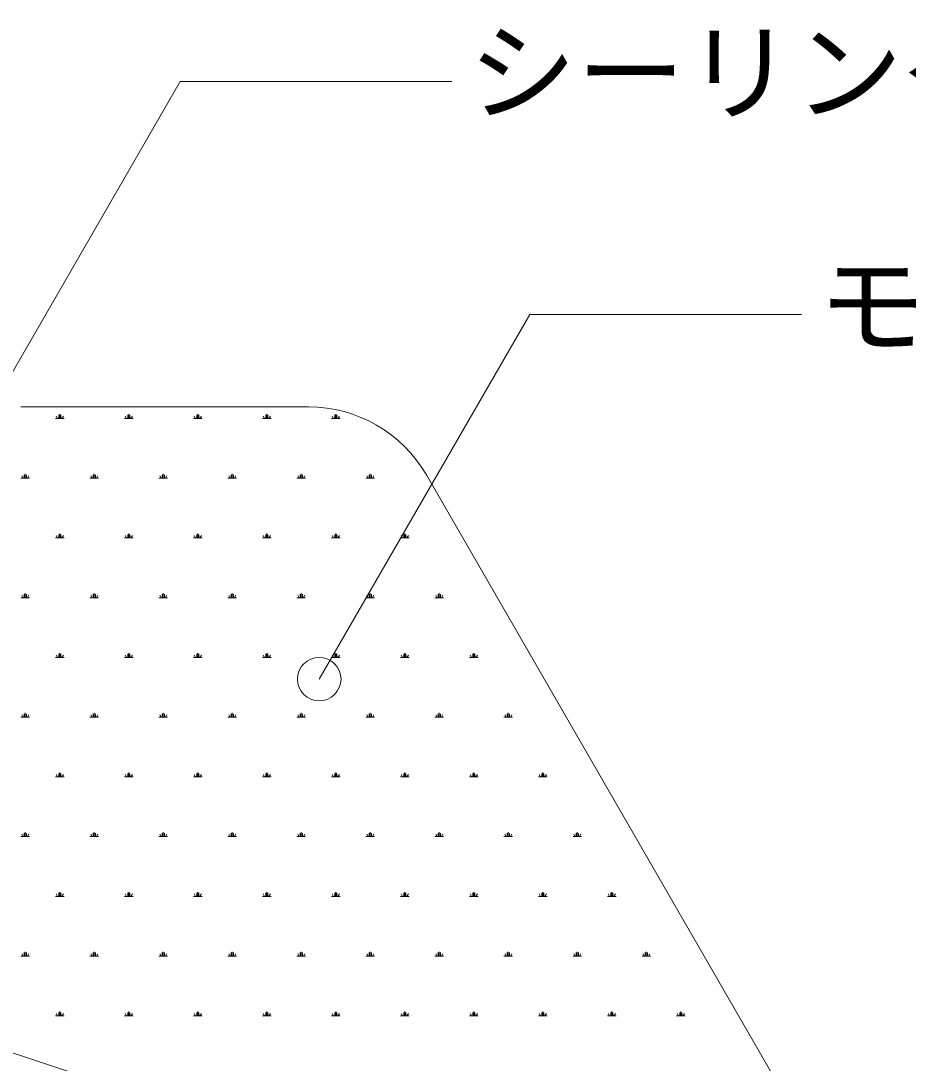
# Model space of a CAD drawing. Units: millimetres, scale not verified. Extents: x -1380 to 1380, y -955 to 955.
# Drawn here: x -385 to -221.6, y -355.8 to -163.9 of the extents above; entities that cross this region are included whole.
import ezdxf
from ezdxf.enums import TextEntityAlignment as Align

# ---------------------------------------------------------------- set-up
doc = ezdxf.new("R2010")
doc.units = ezdxf.units.MM
doc.header["$LTSCALE"] = 3
for name, color, linetype, lineweight in [('0-1_HATCH', 9, 'Continuous', 18), ('0-3_KUTAI', 3, 'Continuous', 18), ('0-4_BOUSUI', 1, 'Continuous', 18), ('0-5_MOJI', 7, 'Continuous', 18)]:
    doc.layers.add(name, color=color, linetype=linetype, lineweight=lineweight)
doc.styles.add('ＭＳ ゴシック', font='')
doc.styles.get('ＭＳ ゴシック').set_extended_font_data('MS Gothic')

msp = doc.modelspace()

# ---------------------------------------------------------------- linework, layer by layer
at = {"layer": '0-1_HATCH'}
for p, q in [((-378.579, -237.101), (-376.991, -237.101)), ((-378.184, -237.101), (-378.438, -236.661)), ((-377.984, -237.095), (-377.984, -236.46)), ((-377.785, -237.095), (-377.785, -236.302)), ((-377.587, -237.095), (-377.587, -236.46)), ((-377.389, -237.099), (-377.135, -236.659)), ((-365.879, -237.101), (-364.291, -237.101)), ((-365.484, -237.101), (-365.738, -236.661)), ((-365.284, -237.095), (-365.284, -236.46)), ((-365.085, -237.095), (-365.085, -236.302)), ((-364.887, -237.095), (-364.887, -236.46)), ((-364.689, -237.099), (-364.435, -236.659)), ((-353.179, -237.101), (-351.591, -237.101)), ((-352.784, -237.101), (-353.038, -236.661)), ((-352.584, -237.095), (-352.584, -236.46)), ((-352.385, -237.095), (-352.385, -236.301)), ((-352.187, -237.095), (-352.187, -236.46)), ((-351.989, -237.099), (-351.735, -236.659)), ((-340.479, -237.101), (-338.891, -237.101)), ((-340.085, -237.101), (-340.339, -236.661)), ((-339.884, -237.095), (-339.884, -236.46)), ((-339.685, -237.095), (-339.685, -236.301)), ((-339.487, -237.095), (-339.487, -236.46)), ((-339.289, -237.099), (-339.035, -236.659)), ((-327.779, -237.101), (-326.191, -237.101)), ((-327.385, -237.101), (-327.639, -236.661)), ((-327.184, -237.095), (-327.184, -236.46)), ((-326.985, -237.095), (-326.985, -236.301)), ((-326.787, -237.095), (-326.787, -236.46)), ((-326.589, -237.099), (-326.335, -236.659)), ((-384.334, -248.094), (-384.334, -247.459)), ((-384.135, -248.094), (-384.135, -247.3)), ((-383.937, -248.094), (-383.937, -247.459)), ((-371.634, -248.094), (-371.634, -247.459)), ((-371.435, -248.094), (-371.435, -247.3)), ((-371.237, -248.094), (-371.237, -247.459)), ((-358.934, -248.094), (-358.934, -247.459)), ((-358.735, -248.094), (-358.735, -247.3)), ((-358.537, -248.094), (-358.537, -247.459)), ((-346.234, -248.094), (-346.234, -247.459)), ((-346.035, -248.094), (-346.035, -247.3)), ((-345.837, -248.094), (-345.837, -247.459)), ((-333.534, -248.094), (-333.534, -247.459)), ((-333.335, -248.094), (-333.335, -247.3)), ((-333.137, -248.094), (-333.137, -247.459)), ((-320.834, -248.094), (-320.834, -247.459)), ((-320.635, -248.094), (-320.635, -247.3)), ((-320.437, -248.094), (-320.437, -247.459)), ((-384.929, -248.1), (-383.341, -248.1)), ((-384.534, -248.099), (-384.788, -247.66)), ((-383.739, -248.098), (-383.485, -247.658)), ((-372.229, -248.1), (-370.641, -248.1)), ((-371.834, -248.099), (-372.088, -247.66)), ((-371.039, -248.098), (-370.785, -247.658)), ((-359.529, -248.1), (-357.941, -248.1)), ((-359.134, -248.1), (-359.388, -247.66)), ((-358.339, -248.098), (-358.085, -247.658)), ((-346.829, -248.1), (-345.241, -248.1)), ((-346.434, -248.1), (-346.688, -247.66)), ((-345.639, -248.098), (-345.385, -247.658)), ((-334.129, -248.1), (-332.541, -248.1)), ((-333.735, -248.1), (-333.989, -247.66)), ((-332.939, -248.098), (-332.685, -247.658)), ((-321.429, -248.1), (-319.841, -248.1)), ((-321.035, -248.1), (-321.289, -247.66)), ((-320.239, -248.098), (-319.985, -247.658)), ((-378.184, -259.098), (-378.438, -258.658)), ((-377.984, -259.092), (-377.984, -258.457)), ((-377.785, -259.092), (-377.785, -258.299)), ((-377.587, -259.092), (-377.587, -258.457)), ((-377.389, -259.096), (-377.135, -258.656)), ((-365.484, -259.098), (-365.738, -258.658)), ((-365.284, -259.092), (-365.284, -258.457)), ((-365.085, -259.092), (-365.085, -258.299)), ((-364.887, -259.092), (-364.887, -258.457)), ((-364.689, -259.096), (-364.435, -258.656)), ((-352.784, -259.098), (-353.038, -258.658)), ((-352.584, -259.092), (-352.584, -258.457)), ((-352.385, -259.092), (-352.385, -258.299)), ((-352.187, -259.092), (-352.187, -258.457)), ((-351.989, -259.096), (-351.735, -258.656)), ((-340.084, -259.098), (-340.338, -258.658)), ((-339.884, -259.092), (-339.884, -258.457)), ((-339.685, -259.092), (-339.685, -258.298)), ((-339.487, -259.092), (-339.487, -258.457)), ((-339.289, -259.096), (-339.035, -258.656)), ((-327.385, -259.098), (-327.639, -258.658)), ((-327.184, -259.092), (-327.184, -258.457)), ((-326.985, -259.092), (-326.985, -258.298)), ((-326.787, -259.092), (-326.787, -258.457)), ((-326.589, -259.096), (-326.335, -258.656)), ((-314.685, -259.098), (-314.939, -258.658)), ((-314.484, -259.092), (-314.484, -258.457)), ((-314.285, -259.092), (-314.285, -258.298)), ((-314.087, -259.092), (-314.087, -258.457)), ((-313.889, -259.096), (-313.635, -258.656)), ((-378.579, -259.098), (-376.991, -259.098)), ((-365.879, -259.098), (-364.291, -259.098)), ((-353.179, -259.098), (-351.591, -259.098)), ((-340.479, -259.098), (-338.891, -259.098)), ((-327.779, -259.098), (-326.191, -259.098)), ((-315.079, -259.098), (-313.491, -259.098)), ((-384.929, -270.097), (-383.341, -270.097)), ((-384.534, -270.097), (-384.788, -269.657)), ((-384.334, -270.091), (-384.334, -269.456)), ((-384.135, -270.091), (-384.135, -269.297)), ((-383.937, -270.091), (-383.937, -269.456)), ((-383.739, -270.095), (-383.485, -269.655)), ((-372.229, -270.097), (-370.641, -270.097)), ((-371.834, -270.097), (-372.088, -269.657)), ((-371.634, -270.091), (-371.634, -269.456)), ((-371.435, -270.091), (-371.435, -269.297)), ((-371.237, -270.091), (-371.237, -269.456)), ((-371.039, -270.095), (-370.785, -269.655)), ((-359.529, -270.097), (-357.941, -270.097)), ((-359.134, -270.097), (-359.388, -269.657)), ((-358.934, -270.091), (-358.934, -269.456)), ((-358.735, -270.091), (-358.735, -269.297)), ((-358.537, -270.091), (-358.537, -269.456)), ((-358.339, -270.095), (-358.085, -269.655)), ((-346.829, -270.097), (-345.241, -270.097)), ((-346.434, -270.097), (-346.688, -269.657)), ((-346.234, -270.091), (-346.234, -269.456)), ((-346.035, -270.091), (-346.035, -269.297)), ((-345.837, -270.091), (-345.837, -269.456)), ((-345.639, -270.095), (-345.385, -269.655)), ((-334.129, -270.097), (-332.541, -270.097)), ((-333.734, -270.097), (-333.988, -269.657)), ((-333.534, -270.091), (-333.534, -269.456)), ((-333.335, -270.091), (-333.335, -269.297)), ((-333.137, -270.091), (-333.137, -269.456)), ((-332.939, -270.095), (-332.685, -269.655)), ((-321.429, -270.097), (-319.841, -270.097)), ((-321.035, -270.097), (-321.289, -269.657)), ((-320.834, -270.091), (-320.834, -269.456)), ((-320.635, -270.091), (-320.635, -269.297)), ((-320.437, -270.091), (-320.437, -269.456)), ((-320.239, -270.095), (-319.985, -269.655)), ((-308.729, -270.097), (-307.141, -270.097)), ((-308.335, -270.097), (-308.589, -269.657)), ((-308.134, -270.091), (-308.134, -269.456)), ((-307.935, -270.091), (-307.935, -269.297)), ((-307.737, -270.091), (-307.737, -269.456)), ((-307.539, -270.095), (-307.285, -269.655)), ((-378.579, -281.095), (-376.991, -281.095)), ((-378.184, -281.095), (-378.438, -280.655)), ((-377.984, -281.089), (-377.984, -280.454)), ((-377.785, -281.089), (-377.785, -280.296)), ((-377.587, -281.089), (-377.587, -280.454)), ((-377.389, -281.093), (-377.135, -280.653)), ((-365.879, -281.095), (-364.291, -281.095)), ((-365.484, -281.095), (-365.738, -280.655)), ((-365.284, -281.089), (-365.284, -280.454)), ((-365.085, -281.089), (-365.085, -280.296)), ((-364.887, -281.089), (-364.887, -280.454)), ((-364.689, -281.093), (-364.435, -280.653)), ((-353.179, -281.095), (-351.591, -281.095)), ((-352.784, -281.095), (-353.038, -280.655)), ((-352.584, -281.089), (-352.584, -280.454)), ((-352.385, -281.089), (-352.385, -280.296)), ((-352.187, -281.089), (-352.187, -280.454)), ((-351.989, -281.093), (-351.735, -280.653)), ((-340.479, -281.095), (-338.891, -281.095)), ((-340.084, -281.095), (-340.338, -280.655)), ((-339.884, -281.089), (-339.884, -280.454)), ((-339.685, -281.089), (-339.685, -280.296)), ((-339.487, -281.089), (-339.487, -280.454)), ((-339.289, -281.093), (-339.035, -280.653)), ((-327.779, -281.095), (-326.191, -281.095)), ((-327.384, -281.095), (-327.638, -280.655)), ((-327.184, -281.089), (-327.184, -280.454)), ((-326.985, -281.089), (-326.985, -280.295)), ((-326.787, -281.089), (-326.787, -280.454)), ((-326.589, -281.093), (-326.335, -280.653)), ((-315.079, -281.095), (-313.491, -281.095)), ((-314.685, -281.095), (-314.939, -280.655)), ((-314.484, -281.089), (-314.484, -280.454)), ((-314.285, -281.089), (-314.285, -280.295)), ((-314.087, -281.089), (-314.087, -280.454)), ((-313.889, -281.093), (-313.635, -280.653)), ((-302.379, -281.095), (-300.791, -281.095)), ((-301.985, -281.095), (-302.239, -280.655)), ((-301.784, -281.089), (-301.784, -280.454)), ((-301.585, -281.089), (-301.585, -280.295)), ((-301.387, -281.089), (-301.387, -280.454)), ((-301.189, -281.093), (-300.935, -280.653)), ((-384.534, -292.094), (-384.788, -291.654)), ((-384.334, -292.088), (-384.334, -291.453)), ((-384.135, -292.088), (-384.135, -291.294)), ((-383.937, -292.088), (-383.937, -291.453)), ((-383.739, -292.092), (-383.485, -291.652)), ((-371.834, -292.094), (-372.088, -291.654)), ((-371.634, -292.088), (-371.634, -291.453)), ((-371.435, -292.088), (-371.435, -291.294)), ((-371.237, -292.088), (-371.237, -291.453)), ((-371.039, -292.092), (-370.785, -291.652)), ((-359.134, -292.094), (-359.388, -291.654)), ((-358.934, -292.088), (-358.934, -291.453)), ((-358.735, -292.088), (-358.735, -291.294)), ((-358.537, -292.088), (-358.537, -291.453)), ((-358.339, -292.092), (-358.085, -291.652)), ((-346.434, -292.094), (-346.688, -291.654)), ((-346.234, -292.088), (-346.234, -291.453)), ((-346.035, -292.088), (-346.035, -291.294)), ((-345.837, -292.088), (-345.837, -291.453)), ((-345.639, -292.092), (-345.385, -291.652)), ((-333.734, -292.094), (-333.988, -291.654)), ((-333.534, -292.088), (-333.534, -291.453)), ((-333.335, -292.088), (-333.335, -291.294)), ((-333.137, -292.088), (-333.137, -291.453)), ((-332.939, -292.092), (-332.685, -291.652)), ((-321.034, -292.094), (-321.288, -291.654)), ((-320.834, -292.088), (-320.834, -291.453)), ((-320.635, -292.088), (-320.635, -291.294)), ((-320.437, -292.088), (-320.437, -291.453)), ((-320.239, -292.092), (-319.985, -291.652)), ((-308.335, -292.094), (-308.589, -291.654)), ((-308.134, -292.088), (-308.134, -291.453)), ((-307.935, -292.088), (-307.935, -291.294)), ((-307.737, -292.088), (-307.737, -291.453)), ((-307.539, -292.092), (-307.285, -291.652)), ((-295.635, -292.094), (-295.889, -291.654)), ((-295.434, -292.088), (-295.434, -291.453)), ((-295.235, -292.088), (-295.235, -291.294)), ((-295.037, -292.088), (-295.037, -291.453)), ((-294.839, -292.092), (-294.585, -291.652)), ((-384.929, -292.094), (-383.341, -292.094)), ((-372.229, -292.094), (-370.641, -292.094)), ((-359.529, -292.094), (-357.941, -292.094)), ((-346.829, -292.094), (-345.241, -292.094)), ((-334.129, -292.094), (-332.541, -292.094)), ((-321.429, -292.094), (-319.841, -292.094)), ((-308.729, -292.094), (-307.141, -292.094)), ((-296.029, -292.094), (-294.441, -292.094)), ((-378.579, -303.092), (-376.991, -303.092)), ((-378.184, -303.092), (-378.438, -302.652)), ((-377.984, -303.086), (-377.984, -302.451)), ((-377.785, -303.086), (-377.785, -302.293)), ((-377.587, -303.086), (-377.587, -302.451)), ((-377.389, -303.09), (-377.135, -302.65)), ((-365.879, -303.092), (-364.291, -303.092)), ((-365.484, -303.092), (-365.738, -302.652)), ((-365.284, -303.086), (-365.284, -302.451)), ((-365.085, -303.086), (-365.085, -302.293)), ((-364.887, -303.086), (-364.887, -302.451)), ((-364.689, -303.09), (-364.435, -302.65)), ((-353.179, -303.092), (-351.591, -303.092)), ((-352.784, -303.092), (-353.038, -302.652)), ((-352.584, -303.086), (-352.584, -302.451)), ((-352.385, -303.086), (-352.385, -302.293)), ((-352.187, -303.086), (-352.187, -302.451)), ((-351.989, -303.09), (-351.735, -302.65)), ((-340.479, -303.092), (-338.891, -303.092)), ((-340.084, -303.092), (-340.338, -302.652)), ((-339.884, -303.086), (-339.884, -302.451)), ((-339.685, -303.086), (-339.685, -302.293)), ((-339.487, -303.086), (-339.487, -302.451)), ((-339.289, -303.09), (-339.035, -302.65)), ((-327.779, -303.092), (-326.191, -303.092)), ((-327.384, -303.092), (-327.638, -302.652)), ((-327.184, -303.086), (-327.184, -302.451)), ((-326.985, -303.086), (-326.985, -302.293)), ((-326.787, -303.086), (-326.787, -302.451)), ((-326.589, -303.09), (-326.335, -302.65)), ((-315.079, -303.092), (-313.491, -303.092)), ((-314.684, -303.092), (-314.938, -302.652)), ((-314.484, -303.086), (-314.484, -302.451)), ((-314.285, -303.086), (-314.285, -302.292)), ((-314.087, -303.086), (-314.087, -302.451)), ((-313.889, -303.09), (-313.635, -302.65)), ((-302.379, -303.092), (-300.791, -303.092)), ((-301.985, -303.092), (-302.239, -302.652)), ((-301.784, -303.086), (-301.784, -302.451)), ((-301.585, -303.086), (-301.585, -302.292)), ((-301.387, -303.086), (-301.387, -302.451)), ((-301.189, -303.09), (-300.935, -302.65)), ((-289.679, -303.092), (-288.091, -303.092)), ((-289.285, -303.092), (-289.539, -302.652)), ((-289.084, -303.086), (-289.084, -302.451)), ((-288.885, -303.086), (-288.885, -302.292)), ((-288.687, -303.086), (-288.687, -302.451)), ((-288.489, -303.09), (-288.235, -302.65)), ((-384.929, -314.091), (-383.341, -314.091)), ((-384.534, -314.091), (-384.788, -313.651)), ((-384.334, -314.085), (-384.334, -313.45)), ((-384.135, -314.085), (-384.135, -313.291)), ((-383.937, -314.085), (-383.937, -313.45)), ((-383.739, -314.089), (-383.485, -313.649)), ((-372.229, -314.091), (-370.641, -314.091)), ((-371.834, -314.091), (-372.088, -313.651)), ((-371.634, -314.085), (-371.634, -313.45)), ((-371.435, -314.085), (-371.435, -313.291)), ((-371.237, -314.085), (-371.237, -313.45)), ((-371.039, -314.089), (-370.785, -313.649)), ((-359.529, -314.091), (-357.941, -314.091)), ((-359.134, -314.091), (-359.388, -313.651)), ((-358.934, -314.085), (-358.934, -313.45)), ((-358.735, -314.085), (-358.735, -313.291)), ((-358.537, -314.085), (-358.537, -313.45)), ((-358.339, -314.089), (-358.085, -313.649)), ((-346.829, -314.091), (-345.241, -314.091)), ((-346.434, -314.091), (-346.688, -313.651)), ((-346.234, -314.085), (-346.234, -313.45)), ((-346.035, -314.085), (-346.035, -313.291)), ((-345.837, -314.085), (-345.837, -313.45)), ((-345.639, -314.089), (-345.385, -313.649)), ((-334.129, -314.091), (-332.541, -314.091)), ((-333.734, -314.091), (-333.988, -313.651)), ((-333.534, -314.085), (-333.534, -313.45)), ((-333.335, -314.085), (-333.335, -313.291)), ((-333.137, -314.085), (-333.137, -313.45)), ((-332.939, -314.089), (-332.685, -313.649)), ((-321.429, -314.091), (-319.841, -314.091)), ((-321.034, -314.091), (-321.288, -313.651)), ((-320.834, -314.085), (-320.834, -313.45)), ((-320.635, -314.085), (-320.635, -313.291)), ((-320.437, -314.085), (-320.437, -313.45)), ((-320.239, -314.089), (-319.985, -313.649)), ((-308.729, -314.091), (-307.141, -314.091)), ((-308.334, -314.091), (-308.588, -313.651)), ((-308.134, -314.085), (-308.134, -313.45)), ((-307.935, -314.085), (-307.935, -313.291)), ((-307.737, -314.085), (-307.737, -313.45)), ((-307.539, -314.089), (-307.285, -313.649)), ((-296.029, -314.091), (-294.441, -314.091)), ((-295.635, -314.091), (-295.889, -313.651)), ((-295.434, -314.085), (-295.434, -313.45)), ((-295.235, -314.085), (-295.235, -313.291)), ((-295.037, -314.085), (-295.037, -313.45)), ((-294.839, -314.089), (-294.585, -313.649)), ((-283.329, -314.091), (-281.741, -314.091)), ((-282.935, -314.091), (-283.189, -313.651)), ((-282.734, -314.085), (-282.734, -313.45)), ((-282.535, -314.085), (-282.535, -313.291)), ((-282.337, -314.085), (-282.337, -313.45)), ((-282.139, -314.089), (-281.885, -313.649)), ((-301.585, -325.083), (-301.585, -324.289)), ((-288.885, -325.083), (-288.885, -324.289)), ((-276.185, -325.083), (-276.185, -324.289)), ((-378.579, -325.089), (-376.991, -325.089)), ((-378.184, -325.089), (-378.438, -324.649)), ((-377.984, -325.084), (-377.984, -324.449)), ((-377.785, -325.084), (-377.785, -324.29)), ((-377.587, -325.084), (-377.587, -324.449)), ((-377.389, -325.087), (-377.135, -324.647)), ((-365.879, -325.089), (-364.291, -325.089)), ((-365.484, -325.089), (-365.738, -324.649)), ((-365.284, -325.083), (-365.284, -324.448)), ((-365.085, -325.083), (-365.085, -324.29)), ((-364.887, -325.083), (-364.887, -324.448)), ((-364.689, -325.087), (-364.435, -324.647)), ((-353.179, -325.089), (-351.591, -325.089)), ((-352.784, -325.089), (-353.038, -324.649)), ((-352.584, -325.083), (-352.584, -324.448)), ((-352.385, -325.083), (-352.385, -324.29)), ((-352.187, -325.083), (-352.187, -324.448)), ((-351.989, -325.087), (-351.735, -324.647)), ((-340.479, -325.089), (-338.891, -325.089)), ((-340.084, -325.089), (-340.338, -324.649)), ((-339.884, -325.083), (-339.884, -324.448)), ((-339.685, -325.083), (-339.685, -324.29)), ((-339.487, -325.083), (-339.487, -324.448)), ((-339.289, -325.087), (-339.035, -324.647)), ((-327.779, -325.089), (-326.191, -325.089)), ((-327.384, -325.089), (-327.638, -324.649)), ((-327.184, -325.083), (-327.184, -324.448)), ((-326.985, -325.083), (-326.985, -324.29)), ((-326.787, -325.083), (-326.787, -324.448)), ((-326.589, -325.087), (-326.335, -324.647)), ((-315.079, -325.089), (-313.491, -325.089)), ((-314.684, -325.089), (-314.938, -324.649)), ((-314.484, -325.083), (-314.484, -324.448)), ((-314.285, -325.083), (-314.285, -324.29)), ((-314.087, -325.083), (-314.087, -324.448)), ((-313.889, -325.087), (-313.635, -324.647)), ((-302.379, -325.089), (-300.791, -325.089)), ((-301.984, -325.089), (-302.238, -324.649)), ((-301.784, -325.083), (-301.784, -324.448)), ((-301.387, -325.083), (-301.387, -324.448)), ((-301.189, -325.087), (-300.935, -324.647)), ((-289.679, -325.089), (-288.091, -325.089)), ((-289.285, -325.089), (-289.539, -324.649)), ((-289.084, -325.083), (-289.084, -324.448)), ((-288.687, -325.083), (-288.687, -324.448)), ((-288.489, -325.087), (-288.235, -324.647)), ((-276.979, -325.089), (-275.391, -325.089)), ((-276.585, -325.089), (-276.839, -324.649)), ((-276.384, -325.083), (-276.384, -324.448)), ((-275.987, -325.083), (-275.987, -324.448)), ((-275.789, -325.087), (-275.535, -324.647)), ((-384.534, -336.088), (-384.788, -335.648)), ((-384.334, -336.082), (-384.334, -335.447)), ((-384.135, -336.082), (-384.135, -335.288)), ((-383.937, -336.082), (-383.937, -335.447)), ((-383.739, -336.086), (-383.485, -335.646)), ((-371.834, -336.088), (-372.088, -335.648)), ((-371.634, -336.082), (-371.634, -335.447)), ((-371.435, -336.082), (-371.435, -335.288)), ((-371.237, -336.082), (-371.237, -335.447)), ((-371.039, -336.086), (-370.785, -335.646)), ((-359.134, -336.088), (-359.388, -335.648)), ((-358.934, -336.082), (-358.934, -335.447)), ((-358.735, -336.082), (-358.735, -335.288)), ((-358.537, -336.082), (-358.537, -335.447)), ((-358.339, -336.086), (-358.085, -335.646)), ((-346.434, -336.088), (-346.688, -335.648)), ((-346.234, -336.082), (-346.234, -335.447)), ((-346.035, -336.082), (-346.035, -335.288)), ((-345.837, -336.082), (-345.837, -335.447)), ((-345.639, -336.086), (-345.385, -335.646)), ((-333.734, -336.088), (-333.988, -335.648)), ((-333.534, -336.082), (-333.534, -335.447)), ((-333.335, -336.082), (-333.335, -335.288)), ((-333.137, -336.082), (-333.137, -335.447)), ((-332.939, -336.086), (-332.685, -335.646)), ((-321.034, -336.088), (-321.288, -335.648)), ((-320.834, -336.082), (-320.834, -335.447)), ((-320.635, -336.082), (-320.635, -335.288)), ((-320.437, -336.082), (-320.437, -335.447)), ((-320.239, -336.086), (-319.985, -335.646)), ((-308.334, -336.088), (-308.588, -335.648)), ((-308.134, -336.082), (-308.134, -335.447)), ((-307.935, -336.082), (-307.935, -335.288)), ((-307.737, -336.082), (-307.737, -335.447)), ((-307.539, -336.086), (-307.285, -335.646)), ((-295.634, -336.088), (-295.888, -335.648)), ((-295.434, -336.082), (-295.434, -335.447)), ((-295.235, -336.082), (-295.235, -335.288)), ((-295.037, -336.082), (-295.037, -335.447)), ((-294.839, -336.086), (-294.585, -335.646)), ((-282.935, -336.088), (-283.189, -335.648)), ((-282.734, -336.082), (-282.734, -335.447)), ((-282.535, -336.082), (-282.535, -335.288)), ((-282.337, -336.082), (-282.337, -335.447)), ((-282.139, -336.086), (-281.885, -335.646)), ((-270.235, -336.088), (-270.489, -335.648)), ((-270.034, -336.082), (-270.034, -335.447)), ((-269.835, -336.082), (-269.835, -335.288)), ((-269.637, -336.082), (-269.637, -335.447)), ((-269.439, -336.086), (-269.185, -335.646)), ((-384.929, -336.088), (-383.341, -336.088)), ((-372.229, -336.088), (-370.641, -336.088)), ((-359.529, -336.088), (-357.941, -336.088)), ((-346.829, -336.088), (-345.241, -336.088)), ((-334.129, -336.088), (-332.541, -336.088)), ((-321.429, -336.088), (-319.841, -336.088)), ((-308.729, -336.088), (-307.141, -336.088)), ((-296.029, -336.088), (-294.441, -336.088)), ((-283.329, -336.088), (-281.741, -336.088)), ((-270.629, -336.088), (-269.041, -336.088)), ((-378.579, -347.086), (-376.991, -347.086)), ((-378.184, -347.086), (-378.438, -346.646)), ((-377.984, -347.081), (-377.984, -346.446)), ((-377.785, -347.081), (-377.785, -346.287)), ((-377.587, -347.081), (-377.587, -346.446)), ((-377.389, -347.084), (-377.135, -346.644)), ((-365.879, -347.086), (-364.291, -347.086)), ((-365.484, -347.086), (-365.738, -346.646)), ((-365.284, -347.081), (-365.284, -346.446)), ((-365.085, -347.081), (-365.085, -346.287)), ((-364.887, -347.081), (-364.887, -346.446)), ((-364.689, -347.084), (-364.435, -346.644)), ((-353.179, -347.086), (-351.591, -347.086)), ((-352.784, -347.086), (-353.038, -346.646)), ((-352.584, -347.08), (-352.584, -346.445)), ((-352.385, -347.08), (-352.385, -346.287)), ((-352.187, -347.08), (-352.187, -346.445)), ((-351.989, -347.084), (-351.735, -346.644)), ((-340.479, -347.086), (-338.891, -347.086)), ((-340.084, -347.086), (-340.338, -346.646)), ((-339.884, -347.08), (-339.884, -346.445)), ((-339.685, -347.08), (-339.685, -346.287)), ((-339.487, -347.08), (-339.487, -346.445)), ((-339.289, -347.084), (-339.035, -346.644)), ((-327.779, -347.086), (-326.191, -347.086)), ((-327.384, -347.086), (-327.638, -346.646)), ((-327.184, -347.08), (-327.184, -346.445)), ((-326.985, -347.08), (-326.985, -346.287)), ((-326.787, -347.08), (-326.787, -346.445)), ((-326.589, -347.084), (-326.335, -346.644)), ((-315.079, -347.086), (-313.491, -347.086)), ((-314.684, -347.086), (-314.938, -346.646)), ((-314.484, -347.08), (-314.484, -346.445)), ((-314.285, -347.08), (-314.285, -346.287)), ((-314.087, -347.08), (-314.087, -346.445)), ((-313.889, -347.084), (-313.635, -346.644)), ((-302.379, -347.086), (-300.791, -347.086)), ((-301.984, -347.086), (-302.238, -346.646)), ((-301.784, -347.08), (-301.784, -346.445)), ((-301.585, -347.08), (-301.585, -346.287)), ((-301.387, -347.08), (-301.387, -346.445)), ((-301.189, -347.084), (-300.935, -346.644)), ((-289.679, -347.086), (-288.091, -347.086)), ((-289.284, -347.086), (-289.538, -346.646)), ((-289.084, -347.08), (-289.084, -346.445)), ((-288.885, -347.08), (-288.885, -346.286)), ((-288.687, -347.08), (-288.687, -346.445)), ((-288.489, -347.084), (-288.235, -346.644)), ((-276.979, -347.086), (-275.391, -347.086)), ((-276.585, -347.086), (-276.839, -346.646)), ((-276.384, -347.08), (-276.384, -346.445)), ((-276.185, -347.08), (-276.185, -346.286)), ((-275.987, -347.08), (-275.987, -346.445)), ((-275.789, -347.084), (-275.535, -346.644)), ((-264.279, -347.086), (-262.691, -347.086)), ((-263.885, -347.086), (-264.139, -346.646)), ((-263.684, -347.08), (-263.684, -346.445)), ((-263.485, -347.08), (-263.485, -346.286)), ((-263.287, -347.08), (-263.287, -346.445)), ((-263.089, -347.084), (-262.835, -346.644))]:
    msp.add_line(p, q, dxfattribs=at)
at = {"layer": '0-3_KUTAI'}
for p, q in [((-384.979, -234.984), (-331.969, -234.984)), ((-224.519, -396.092), (-310.318, -247.484))]:
    msp.add_line(p, q, dxfattribs=at)
msp.add_arc((-331.969, -259.984), 25, 30, 90, dxfattribs=at)
at = {"layer": '0-4_BOUSUI'}
msp.add_lwpolyline([(-398.356, -349.984), (-277.78, -390.177), (-231.961, -395.675)], dxfattribs=at)
at = {"layer": '0-5_MOJI'}
for points in [[(-305.642, -175.1), (-355.642, -175.1), (-394.388, -242.209)], [(-241.281, -217.979), (-291.281, -217.979), (-330.027, -285.088)]]:
    msp.add_lwpolyline(points, dxfattribs=at)
msp.add_circle((-330.027, -285.088), 4, dxfattribs=at)

# ---------------------------------------------------------------- texts
at = {"layer": '0-5_MOJI', "style": 'ＭＳ ゴシック'}
for s, p in [('シーリング15×15', (-302.642, -185.1)), ('モルタル', (-238.281, -227.979))]:
    msp.add_text(s, height=14.66, dxfattribs=at).set_placement(p, align=Align.BOTTOM_LEFT)

doc.saveas('drawing.dxf')
